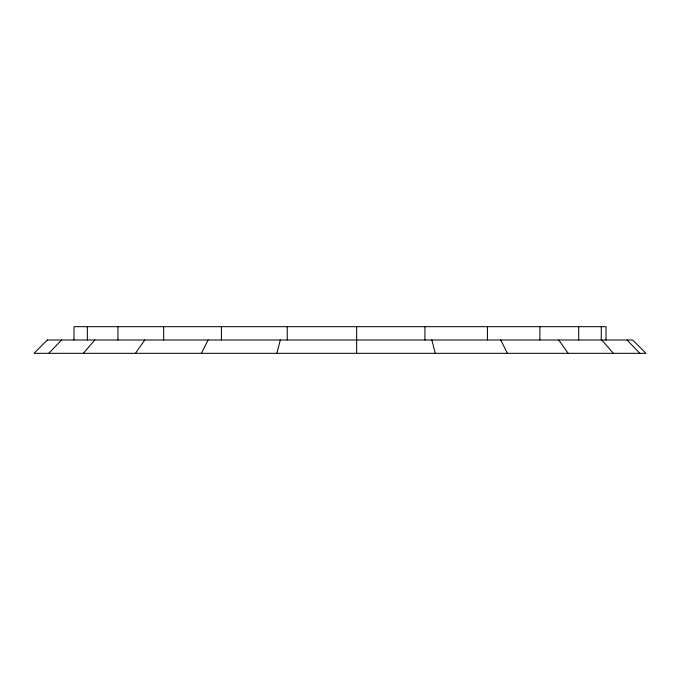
<?xml version="1.0" encoding="UTF-8"?>
<svg xmlns="http://www.w3.org/2000/svg" width="680" height="680" viewBox="0 0 680 680"><rect width="100%" height="100%" fill="white"/><g stroke="black" fill="none" stroke-linecap="round" stroke-linejoin="round"><path stroke-width="1.02" d="M276.887 353.328L280.33 340M201.416 353.328L208.08 340M135.397 353.328L144.823 340M83.326 353.328L94.86 340M48.739 353.328L61.608 340M627.011 340L639.88 353.328M601.792 340L613.326 353.328M558.722 340L568.149 353.328M500.76 340L507.416 353.328M431.834 340L435.285 353.328M606.016 340L606.016 326.672L73.984 326.672L73.984 340M601.264 326.672L601.264 340M578.706 326.672L578.706 340M539.877 326.672L539.877 340M487.433 326.672L487.433 340M424.932 326.672L424.932 340M356.651 326.672L356.651 353.328M287.232 326.672L287.232 340M221.408 326.672L221.408 340M163.668 326.672L163.668 340M117.946 326.672L117.946 340M87.354 326.672L87.354 340M47.328 340L34 353.328L646 353.328L632.672 340L47.328 340"/></g></svg>
